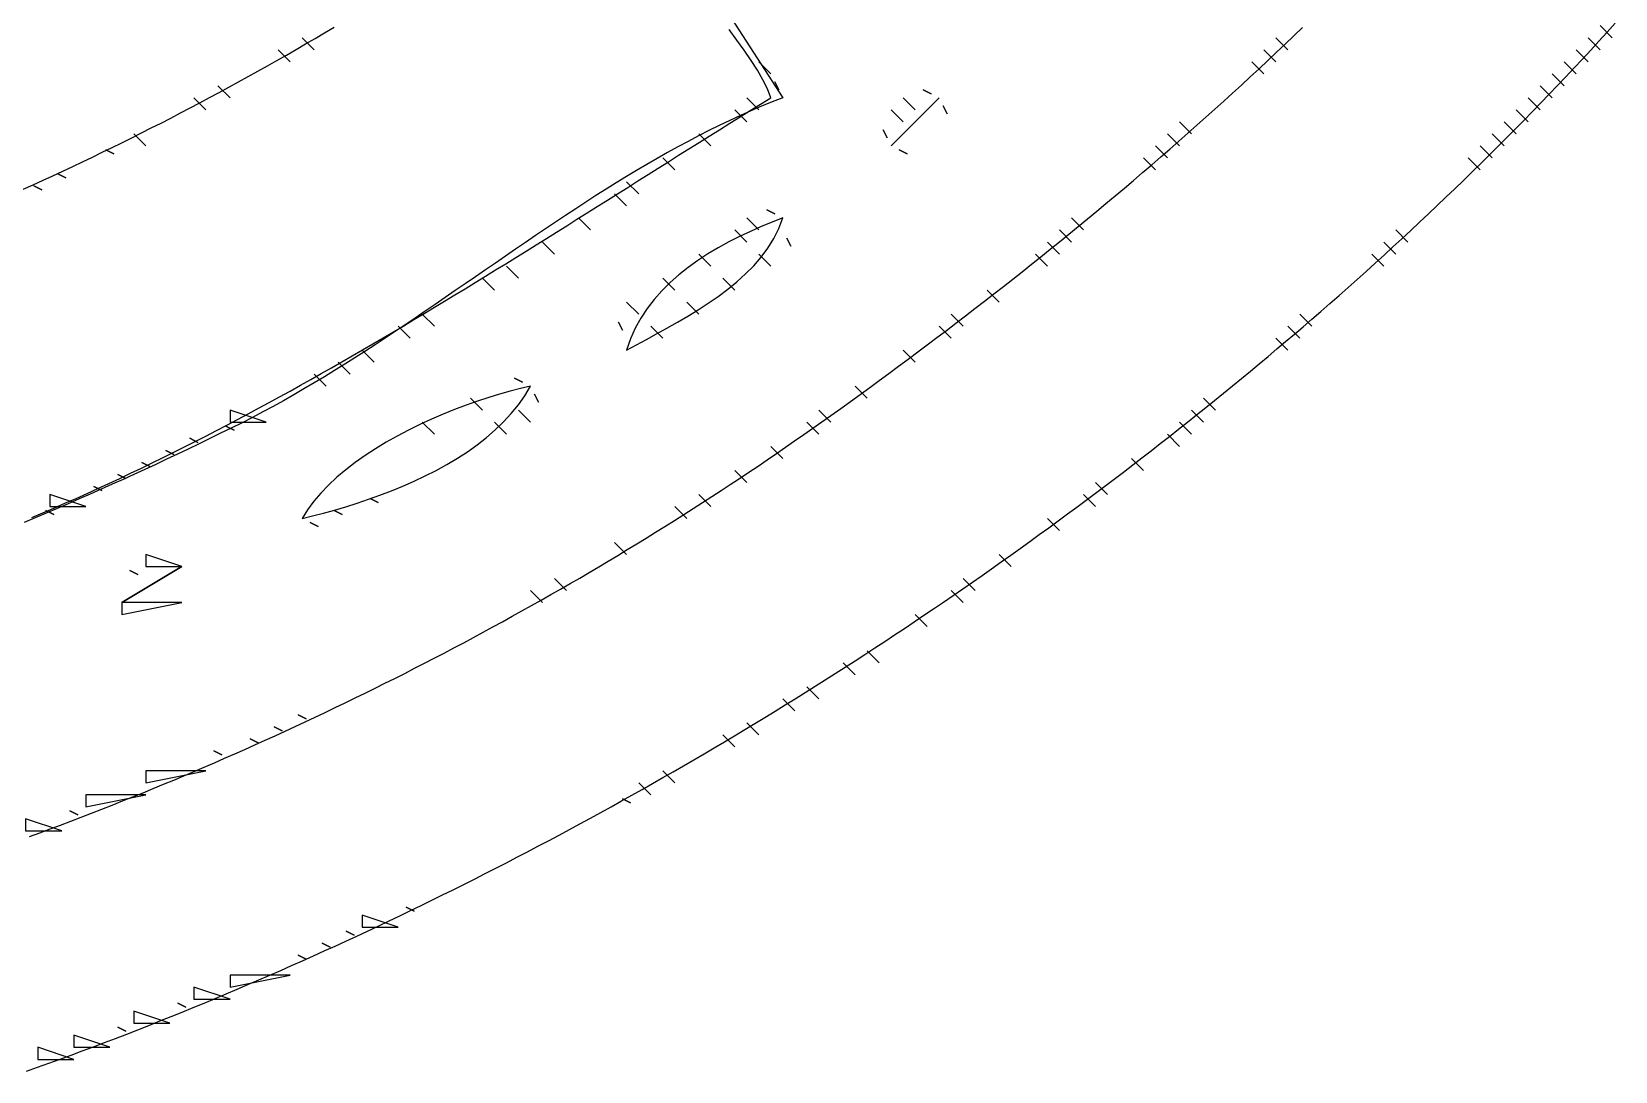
# Model space of a CAD drawing. Extents: x 0 to 1288, y 0 to 860.
# Drawn here: x 443.5 to 575.3, y 203 to 289.5 of the extents above; entities that cross this region are included whole.
import ezdxf

# ---------------------------------------------------------------- set-up
doc = ezdxf.new("R2010")
doc.units = 0
for name, color, linetype in [('C19', 19, 'CONTINUOUS'), ('C250', 250, 'CONTINUOUS'), ('C251', 251, 'CONTINUOUS'), ('C252', 252, 'CONTINUOUS'), ('C253', 253, 'CONTINUOUS'), ('C254', 254, 'CONTINUOUS'), ('C29', 29, 'CONTINUOUS'), ('C37', 37, 'CONTINUOUS'), ('C47', 47, 'CONTINUOUS'), ('C7', 7, 'CONTINUOUS')]:
    doc.layers.add(name, color=color, linetype=linetype)

msp = doc.modelspace()

# ---------------------------------------------------------------- linework, layer by layer
at = {"layer": 'C19'}
for points in [[(443.0673, 203.0022), (443.9981, 203.3348), (444.928, 203.6704), (445.857, 204.0091), (446.785, 204.3507), (447.712, 204.6954), (448.638, 205.043), (449.5631, 205.3937), (450.4872, 205.7473), (451.4102, 206.1038), (452.3323, 206.4633), (453.2532, 206.8258), (454.1732, 207.1911), (455.0921, 207.5594), (456.0099, 207.9305), (456.9267, 208.3046), (457.8423, 208.6815), (458.7569, 209.0612), (459.6703, 209.4438), (460.5827, 209.8293), (461.4938, 210.2176), (462.4039, 210.6087), (463.3127, 211.0025), (464.2204, 211.3992), (465.127, 211.7987), (466.0323, 212.2009), (466.9364, 212.6058), (467.8393, 213.0136), (468.741, 213.424), (469.6414, 213.8371), (470.5406, 214.253), (471.4385, 214.6715), (472.3351, 215.0928), (473.2305, 215.5167), (474.1245, 215.9432), (475.0172, 216.3724), (475.9087, 216.8043), (476.7988, 217.2387), (477.6875, 217.6758), (478.5749, 218.1154), (479.4609, 218.5577), (480.3455, 219.0025), (481.2288, 219.4499), (482.1106, 219.8998), (482.991, 220.3523), (483.8701, 220.8073), (484.7476, 221.2648), (485.6237, 221.7248), (486.4984, 222.1873), (487.3716, 222.6523), (488.2433, 223.1197), (489.1135, 223.5896), (489.9822, 224.0619), (490.8494, 224.5367), (491.7151, 225.0139), (492.5792, 225.4935), (493.4417, 225.9755), (494.3027, 226.4599), (495.1622, 226.9466), (496.02, 227.4357), (496.8763, 227.9272), (497.7309, 228.4209), (498.5839, 228.9171), (499.4353, 229.4155), (500.285, 229.9162), (501.1331, 230.4192), (501.9795, 230.9245), (502.8242, 231.432), (503.6673, 231.9418), (504.5086, 232.4539), (505.3482, 232.9681), (506.1861, 233.4846), (507.0223, 234.0033), (507.8567, 234.5242), (508.6894, 235.0472), (509.5203, 235.5724), (510.3494, 236.0998), (511.1767, 236.6294), (512.0022, 237.161), (512.8259, 237.6948), (513.6477, 238.2307), (514.4678, 238.7687), (515.2859, 239.3087), (516.1022, 239.8509), (516.9167, 240.3951), (517.7292, 240.9413), (518.5398, 241.4896), (519.3486, 242.0399), (520.1554, 242.5922), (520.9603, 243.1466), (521.7632, 243.7029), (522.5642, 244.2612), (523.3632, 244.8214), (524.1602, 245.3837), (524.9553, 245.9478), (525.7483, 246.5139), (526.5394, 247.0819), (527.3284, 247.6518), (528.1153, 248.2236), (528.9003, 248.7973), (529.6831, 249.3729), (530.4639, 249.9503), (531.2426, 250.5295), (532.0192, 251.1106), (532.7938, 251.6935), (533.5662, 252.2783), (534.3364, 252.8648), (535.1045, 253.4531), (535.8705, 254.0432), (536.6343, 254.6351), (537.396, 255.2287), (538.1554, 255.824), (538.9127, 256.4211), (539.6677, 257.0198), (540.4205, 257.6203), (541.1711, 258.2225), (541.9195, 258.8264), (542.6656, 259.4319), (543.4094, 260.0391), (544.151, 260.6479), (544.8902, 261.2584), (545.6272, 261.8704), (546.3618, 262.4841), (547.0941, 263.0994), (547.8241, 263.7163), (548.5518, 264.3347), (549.277, 264.9547), (550, 265.5763), (550.7581, 266.2323), (551.5144, 266.8914), (552.2687, 267.5535), (553.0212, 268.2186), (553.7717, 268.8866), (554.5202, 269.5576), (555.2668, 270.2315), (556.0113, 270.9084), (556.7538, 271.5881), (557.4942, 272.2706), (558.2324, 272.956), (558.9686, 273.6442), (559.7026, 274.3352), (560.4344, 275.029), (561.1641, 275.7255), (561.8914, 276.4247), (562.6166, 277.1266), (563.3394, 277.8312), (564.0599, 278.5384), (564.7781, 279.2483), (565.4939, 279.9607), (566.2074, 280.6758), (566.9184, 281.3934), (567.627, 282.1136), (568.3331, 282.8362), (569.0367, 283.5614), (569.7378, 284.289), (570.4364, 285.0191), (571.1323, 285.7516), (571.8257, 286.4865), (572.5165, 287.2238), (573.2046, 287.9634), (573.89, 288.7054), (574.5727, 289.4497), (575.2527, 290.1962)], [(443.4997, 249.0819), (444.4269, 249.4727), (445.3508, 249.8683), (446.2715, 250.2684), (447.1892, 250.673), (448.1038, 251.0821), (449.0155, 251.4956), (449.9243, 251.9134), (450.8302, 252.3353), (451.7333, 252.7615), (452.6338, 253.1917), (453.5316, 253.6258), (454.4268, 254.0639), (455.3196, 254.5058), (456.2098, 254.9514), (457.0977, 255.4008), (457.9833, 255.8537), (458.8666, 256.3101), (459.7477, 256.7699), (460.6267, 257.2331), (461.5036, 257.6996), (462.3785, 258.1693), (463.2515, 258.6421), (464.1227, 259.118), (464.992, 259.5968), (465.8596, 260.0785), (466.7255, 260.563), (467.5897, 261.0502), (468.4525, 261.5401), (469.3137, 262.0325), (470.1736, 262.5275), (471.0321, 263.0248), (471.8893, 263.5245), (472.7452, 264.0265), (473.6, 264.5306), (474.4537, 265.0369), (475.3064, 265.5451), (476.1581, 266.0553), (477.0089, 266.5674), (477.8589, 267.0812), (478.7081, 267.5968), (479.5566, 268.114), (480.4044, 268.6328), (481.2517, 269.153), (482.0984, 269.6746), (482.9447, 270.1976), (483.7906, 270.7218), (484.6361, 271.2471), (485.4814, 271.7735), (486.3266, 272.301), (487.1715, 272.8293), (488.0165, 273.3585), (488.8614, 273.8885), (489.7064, 274.4192), (490.5515, 274.9504), (491.3967, 275.4822), (492.2423, 276.0145), (493.0882, 276.5472), (493.9344, 277.0801), (494.7811, 277.6133), (495.6283, 278.1466), (496.4761, 278.6799), (497.3246, 279.2133), (498.1737, 279.7466), (499.0236, 280.2797), (499.8743, 280.8125), (500.726, 281.345), (501.5786, 281.8771), (502.4322, 282.4088), (503.287, 282.9398), (504.1428, 283.4702), (505, 284), (504.7125, 284.7325), (504.3334, 285.4973), (503.8758, 286.2907), (503.3527, 287.109), (502.7774, 287.9485), (502.1629, 288.8053), (501.5224, 289.6759)], [(503, 274), (504, 273), (503, 274)], [(497, 250), (498, 249), (497, 250)], [(451.666656, 244.666672), (452.333344, 244.333328), (451.666656, 244.666672)]]:
    msp.add_lwpolyline(points, dxfattribs=at)
at = {"layer": 'C250'}
for points in [[(572, 288), (573, 287), (572, 288)], [(569, 285), (570, 284), (569, 285)], [(565, 281), (566, 280), (565, 281)], [(445.666656, 277.666656), (446.333344, 277.333344), (445.666656, 277.666656)], [(557, 273), (558, 272), (557, 273)], [(501, 269), (502, 268), (501, 269)], [(476, 266), (477, 265), (476, 266)], [(548, 265), (549, 264), (548, 265)], [(467, 261), (468, 260), (467, 261)], [(466, 249), (466.8759, 249.2145), (467.7747, 249.4485), (468.6925, 249.7026), (469.6253, 249.9774), (470.5694, 250.2737), (471.5206, 250.592), (472.4752, 250.9329), (473.4292, 251.2972), (474.3786, 251.6855), (475.3196, 252.0984), (476.2482, 252.5366), (477.1605, 253.0006), (478.0526, 253.4913), (478.9206, 254.0091), (479.7606, 254.5548), (480.5685, 255.1289), (481.3406, 255.7322), (482.0729, 256.3653), (482.7614, 257.0288), (483.4023, 257.7234), (483.9917, 258.4497), (484.5255, 259.2083), (485, 260), (484.1775, 259.8107), (483.3202, 259.591), (482.4331, 259.3416), (481.5211, 259.0629), (480.589, 258.7557), (479.6419, 258.4204), (478.6846, 258.0577), (477.722, 257.6681), (476.7591, 257.2523), (475.8008, 256.8107), (474.852, 256.3441), (473.9176, 255.853), (473.0026, 255.3379), (472.1119, 254.7995), (471.2504, 254.2383), (470.423, 253.655), (469.6346, 253.0501), (468.8902, 252.4241), (468.1947, 251.7778), (467.553, 251.1116), (466.97, 250.4262), (466.4507, 249.7221), (466, 249)], [(538, 256), (539, 255), (538, 256)], [(505, 255), (506, 254), (505, 255)], [(502, 253), (503, 252), (502, 253)], [(535, 254), (536, 253), (535, 254)], [(532, 252), (533, 251), (532, 252)], [(528, 249), (529, 248), (528, 249)], [(524, 246), (525, 245), (524, 246)], [(521, 244), (522, 243), (521, 244)], [(506, 234), (507, 233), (506, 234)], [(465.666656, 232.666672), (466.333344, 232.333328), (465.666656, 232.666672)], [(501, 231), (502, 230), (501, 231)], [(496, 228), (497, 227), (496, 228)], [(492.666656, 225.666672), (493.333344, 225.333328), (492.666656, 225.666672)], [(467.666656, 213.666672), (468.333344, 213.333328), (467.666656, 213.666672)], [(455.666656, 208.666672), (456.333344, 208.333328), (455.666656, 208.666672)], [(447, 206), (447, 205), (450, 205), (447, 206)], [(450.666656, 206.666672), (451.333344, 206.333328), (450.666656, 206.666672)], [(444, 205), (444, 204), (447, 204), (444, 205)]]:
    msp.add_lwpolyline(points, dxfattribs=at)
at = {"layer": 'C251'}
for points in [[(504, 287), (505, 286), (504, 287)], [(570, 286), (571, 285), (570, 286)], [(571, 287), (572, 286), (571, 287)], [(457, 284), (458, 283), (457, 284)], [(515, 280), (519, 284), (515, 280)], [(519.333313, 283.333344), (519.666687, 282.666656), (519.333313, 283.333344)], [(515, 283), (516, 282), (515, 283)], [(539, 282), (540, 281), (539, 282)], [(566, 282), (567, 281), (566, 282)], [(567, 283), (568, 282), (567, 283)], [(538, 281), (539, 280), (538, 281)], [(537, 280), (538, 279), (537, 280)], [(564, 280), (565, 279), (564, 280)], [(496, 279), (497, 278), (496, 279)], [(536, 279), (537, 278), (536, 279)], [(563, 279), (564, 278), (563, 279)], [(443.666656, 276.666656), (444.333344, 276.333344), (443.666656, 276.666656)], [(529, 273), (530, 272), (529, 273)], [(530, 274), (531, 273), (530, 274)], [(528, 272), (529, 271), (528, 272)], [(499, 271), (500, 270), (499, 271)], [(504, 271), (505, 270), (504, 271)], [(483, 270), (484, 269), (483, 270)], [(496, 269), (497, 268), (496, 269)], [(523, 268), (524, 267), (523, 268)], [(493, 267), (494, 266), (493, 267)], [(474, 265), (475, 264), (474, 265)], [(495, 265), (496, 264), (495, 265)], [(519, 265), (520, 264), (519, 265)], [(520, 266), (521, 265), (520, 266)], [(483.666656, 260.666656), (484.333344, 260.333344), (483.666656, 260.666656)], [(512, 260), (513, 259), (512, 260)], [(480, 259), (481, 258), (480, 259)], [(485.333344, 259.333344), (485.666656, 258.666656), (485.333344, 259.333344)], [(476, 257), (477, 256), (476, 257)], [(482, 257), (483, 256), (482, 257)], [(509, 258), (510, 257), (509, 258)], [(452.666656, 253.666672), (453.333344, 253.333328), (452.666656, 253.666672)], [(448.666656, 251.666672), (449.333344, 251.333328), (448.666656, 251.666672)], [(471.666656, 250.666672), (472.333344, 250.333328), (471.666656, 250.666672)], [(444.666656, 249.666672), (445.333344, 249.333328), (444.666656, 249.666672)], [(466.666656, 248.666672), (467.333344, 248.333328), (466.666656, 248.666672)], [(453, 246), (453, 245), (456, 245), (453, 246)], [(451, 242), (456, 245), (451, 242)], [(487, 244), (488, 243), (487, 244)], [(520, 243), (521, 242), (520, 243)], [(517, 241), (518, 240), (517, 241)], [(508, 235), (509, 234), (508, 235)], [(461.666656, 230.666672), (462.333344, 230.333328), (461.666656, 230.666672)], [(448, 226), (448, 225), (453, 226), (448, 226)], [(443, 224), (443, 223), (446, 223), (443, 224)], [(469.666656, 214.666672), (470.333344, 214.333328), (469.666656, 214.666672)], [(465.666656, 212.666672), (466.333344, 212.333328), (465.666656, 212.666672)], [(460, 211), (460, 210), (465, 211), (460, 211)]]:
    msp.add_lwpolyline(points, dxfattribs=at)
at = {"layer": 'C252'}
for points in [[(574, 290), (575, 289), (574, 290)], [(466, 289), (467, 288), (466, 289)], [(547, 289), (548, 288), (547, 289)], [(573, 289), (574, 288), (573, 289)], [(464, 288), (465, 287), (464, 288)], [(546, 288), (547, 287), (546, 288)], [(545, 287), (546, 286), (545, 287)], [(505.333344, 285.333344), (505.666656, 284.666656), (505.333344, 285.333344)], [(517.666687, 284.666656), (518.333313, 284.333344), (517.666687, 284.666656)], [(503, 284), (504, 283), (503, 284)], [(502, 283), (503, 282), (502, 283)], [(452, 281), (453, 280), (452, 281)], [(499, 281), (500, 280), (499, 281)], [(514.333313, 281.333344), (514.666687, 280.666656), (514.333313, 281.333344)], [(449.666656, 279.666656), (450.333344, 279.333344), (449.666656, 279.666656)], [(515.666687, 279.666656), (516.333313, 279.333344), (515.666687, 279.666656)], [(493, 277), (494, 276), (493, 277)], [(489, 274), (490, 273), (489, 274)], [(493, 263), (493.8057, 263.4436), (494.6369, 263.8955), (495.4871, 264.3579), (496.3495, 264.8328), (497.2176, 265.3225), (498.0848, 265.829), (498.9443, 266.3544), (499.7896, 266.901), (500.614, 267.4709), (501.4109, 268.0662), (502.1736, 268.689), (502.8956, 269.3415), (503.5702, 270.0259), (504.1907, 270.7442), (504.7506, 271.4986), (505.2432, 272.2913), (505.6619, 273.1244), (506, 274), (505.1027, 273.6503), (504.1993, 273.2769), (503.2947, 272.8786), (502.394, 272.4539), (501.5022, 272.0016), (500.6243, 271.5203), (499.7654, 271.0087), (498.9303, 270.4654), (498.1243, 269.8892), (497.3522, 269.2786), (496.619, 268.6325), (495.9299, 267.9494), (495.2898, 267.2279), (494.7037, 266.4669), (494.1767, 265.6649), (493.7137, 264.8206), (493.3198, 263.9328), (493, 263)], [(486, 272), (487, 271), (486, 272)], [(506.333344, 272.333344), (506.666656, 271.666656), (506.333344, 272.333344)], [(556, 272), (557, 271), (556, 272)], [(527, 271), (528, 270), (527, 271)], [(555, 271), (556, 270), (555, 271)], [(481, 269), (482, 268), (481, 269)], [(492.333344, 265.333344), (492.666656, 264.666656), (492.333344, 265.333344)], [(549, 266), (550, 265), (549, 266)], [(471, 263), (472, 262), (471, 263)], [(460, 258), (460, 257), (463, 257), (460, 258)], [(484, 258), (485, 257), (484, 258)], [(508, 257), (509, 256), (508, 257)], [(540, 258), (541, 257), (540, 258)], [(456.666656, 255.666672), (457.333344, 255.333328), (456.666656, 255.666672)], [(459.666656, 256.666656), (460.333344, 256.333344), (459.666656, 256.666656)], [(454.666656, 254.666672), (455.333344, 254.333328), (454.666656, 254.666672)], [(450.666656, 252.666672), (451.333344, 252.333328), (450.666656, 252.666672)], [(499, 251), (500, 250), (499, 251)], [(531, 251), (532, 250), (531, 251)], [(468.666656, 249.666672), (469.333344, 249.333328), (468.666656, 249.666672)], [(485, 243), (486, 242), (485, 243)], [(451, 242), (451, 241), (456, 242), (451, 242)], [(513, 238), (514, 237), (513, 238)], [(511, 237), (512, 236), (511, 237)], [(503, 232), (504, 231), (503, 232)], [(463.666656, 231.666672), (464.333344, 231.333328), (463.666656, 231.666672)], [(458.666656, 229.666672), (459.333344, 229.333328), (458.666656, 229.666672)], [(453, 228), (453, 227), (458, 228), (453, 228)], [(494, 227), (495, 226), (494, 227)], [(446.666656, 224.666672), (447.333344, 224.333328), (446.666656, 224.666672)], [(474.666656, 216.666672), (475.333344, 216.333328), (474.666656, 216.666672)], [(457, 210), (457, 209), (460, 209), (457, 210)], [(452, 208), (452, 207), (455, 207), (452, 208)]]:
    msp.add_lwpolyline(points, dxfattribs=at)
at = {"layer": 'C253'}
for points in [[(459, 285), (460, 284), (459, 285)], [(492, 276), (493, 275), (492, 276)], [(504.666656, 274.666656), (505.333344, 274.333344), (504.666656, 274.666656)], [(502, 273), (503, 272), (502, 273)], [(547, 264), (548, 263), (547, 264)], [(541, 259), (542, 258), (541, 259)], [(445, 251), (445, 250), (448, 250), (445, 251)]]:
    msp.add_lwpolyline(points, dxfattribs=at)
at = {"layer": 'C254'}
for points in [[(568, 284), (569, 283), (568, 284)], [(498, 267), (499, 266), (498, 267)]]:
    msp.add_lwpolyline(points, dxfattribs=at)
at = {"layer": 'C29'}
for points in [[(516, 284), (517, 283), (516, 284)], [(516, 263), (517, 262), (516, 263)]]:
    msp.add_lwpolyline(points, dxfattribs=at)
at = {"layer": 'C37'}
for points in [[(539, 257), (540, 256), (539, 257)], [(471, 216), (471, 215), (474, 215), (471, 216)]]:
    msp.add_lwpolyline(points, dxfattribs=at)
at = {"layer": 'C47'}
msp.add_lwpolyline([(469, 262), (470, 261), (469, 262)], dxfattribs=at)
at = {"layer": 'C7'}
for points in [[(495, 301), (506, 284), (505.1087, 283.6536), (504.2213, 283.2919), (503.3376, 282.9154), (502.4576, 282.5247), (501.5811, 282.1203), (500.7079, 281.7027), (499.8379, 281.2725), (498.971, 280.8301), (498.107, 280.3762), (497.2459, 279.9112), (496.3874, 279.4357), (495.5315, 278.9501), (494.6781, 278.4551), (493.8269, 277.9512), (492.9778, 277.4388), (492.1308, 276.9186), (491.2857, 276.391), (490.4423, 275.8565), (489.6006, 275.3158), (488.7603, 274.7693), (487.9214, 274.2176), (487.0837, 273.6612), (486.2471, 273.1006), (485.4115, 272.5364), (484.5767, 271.969), (483.7426, 271.3991), (482.9091, 270.8271), (482.076, 270.2536), (481.2432, 269.6791), (480.4105, 269.1041), (479.5779, 268.5292), (478.7452, 267.9549), (477.9123, 267.3817), (477.0789, 266.8101), (476.2451, 266.2407), (475.4107, 265.6741), (474.5755, 265.1107), (473.7394, 264.551), (472.9022, 263.9957), (472.0639, 263.4452), (471.2243, 262.9), (470.3833, 262.3607), (469.5407, 261.8279), (468.6965, 261.302), (467.8504, 260.7836), (467.0023, 260.2732), (466.1522, 259.7713), (465.2998, 259.2785), (464.4451, 258.7953), (463.5879, 258.3222), (462.728, 257.8598), (461.8654, 257.4086), (461, 256.9691), (460.1078, 256.5249), (459.2141, 256.0838), (458.3189, 255.6457), (457.422, 255.2107), (456.5236, 254.7788), (455.6237, 254.3499), (454.7223, 253.9241), (453.8193, 253.5013), (452.9149, 253.0816), (452.0089, 252.665), (451.1015, 252.2515), (450.1926, 251.8411), (449.2823, 251.4338), (448.3705, 251.0296), (447.4573, 250.6286), (446.5427, 250.2306), (445.6266, 249.8358), (444.7092, 249.4441), (443.7904, 249.0555), (442.8702, 248.6701)], [(442.7923, 276.3846), (443.6193, 276.7587), (444.4452, 277.1359), (445.27, 277.5161), (446.0937, 277.8994), (446.9162, 278.2857), (447.7375, 278.6751), (448.5576, 279.0676), (449.3766, 279.4631), (450.1944, 279.8616), (451.011, 280.2632), (451.8264, 280.6679), (452.6405, 281.0756), (453.4535, 281.4864), (454.2652, 281.9003), (455.0756, 282.3172), (455.8848, 282.7371), (456.6927, 283.1601), (457.4994, 283.5862), (458.3048, 284.0154), (459.1089, 284.4476), (459.9116, 284.8829), (460.7131, 285.3212), (461.5132, 285.7626), (462.3121, 286.2071), (463.1095, 286.6546), (463.9057, 287.1052), (464.7004, 287.5589), (465.4938, 288.0156), (466.2859, 288.4754), (467.0765, 288.9383), (467.8657, 289.4042), (468.6536, 289.8732)], [(443.3161, 222.5291), (444.1804, 222.8482), (445.0436, 223.1699), (445.9058, 223.4944), (446.7669, 223.8215), (447.627, 224.1512), (448.486, 224.4836), (449.344, 224.8187), (450.2008, 225.1565), (451.0566, 225.4969), (451.9112, 225.84), (452.7647, 226.1858), (453.6172, 226.5342), (454.4684, 226.8853), (455.3186, 227.239), (456.1676, 227.5955), (457.0154, 227.9546), (457.8621, 228.3163), (458.7076, 228.6808), (459.5519, 229.0479), (460.3951, 229.4177), (461.237, 229.7901), (462.0778, 230.1653), (462.9173, 230.5431), (463.7556, 230.9235), (464.5927, 231.3067), (465.4285, 231.6925), (466.2631, 232.081), (467.0964, 232.4722), (467.9285, 232.866), (468.7593, 233.2625), (469.5888, 233.6617), (470.4171, 234.0636), (471.244, 234.4681), (472.0696, 234.8754), (472.8939, 235.2853), (473.7169, 235.6978), (474.5386, 236.1131), (475.3589, 236.531), (476.1779, 236.9516), (476.9955, 237.3749), (477.8118, 237.8009), (478.6267, 238.2296), (479.4402, 238.6609), (480.2523, 239.0949), (481.063, 239.5316), (481.8723, 239.971), (482.6802, 240.4131), (483.4866, 240.8578), (484.2917, 241.3052), (485.0953, 241.7554), (485.8974, 242.2081), (486.6981, 242.6636), (487.4974, 243.1218), (488.2951, 243.5827), (489.0914, 244.0462), (489.8862, 244.5124), (490.6795, 244.9813), (491.4712, 245.4529), (492.2615, 245.9272), (493.0502, 246.4042), (493.8374, 246.8839), (494.6231, 247.3662), (495.4072, 247.8513), (496.1898, 248.339), (496.9708, 248.8294), (497.7502, 249.3225), (498.528, 249.8183), (499.3043, 250.3168), (500.0789, 250.818), (500.852, 251.3219), (501.6234, 251.8285), (502.3932, 252.3378), (503.1613, 252.8497), (503.9279, 253.3644), (504.6927, 253.8817), (505.4559, 254.4018), (506.2175, 254.9245), (506.9774, 255.4499), (507.7356, 255.9781), (508.4921, 256.5089), (509.2469, 257.0424), (510, 257.5787), (510.8059, 258.156), (511.611, 258.7354), (512.4151, 259.3168), (513.2183, 259.9004), (514.0204, 260.486), (514.8215, 261.0737), (515.6215, 261.6635), (516.4203, 262.2554), (517.218, 262.8495), (518.0145, 263.4457), (518.8098, 264.044), (519.6039, 264.6445), (520.3966, 265.2472), (521.188, 265.852), (521.9781, 266.459), (522.7667, 267.0683), (523.554, 267.6797), (524.3398, 268.2934), (525.1241, 268.9092), (525.9068, 269.5274), (526.688, 270.1477), (527.4676, 270.7704), (528.2456, 271.3953), (529.0219, 272.0224), (529.7965, 272.6519), (530.5693, 273.2837), (531.3404, 273.9178), (532.1097, 274.5542), (532.8772, 275.1929), (533.6428, 275.834), (534.4065, 276.4774), (535.1683, 277.1232), (535.9281, 277.7714), (536.6859, 278.4219), (537.4416, 279.0749), (538.1953, 279.7302), (538.9469, 280.388), (539.6963, 281.0482), (540.4435, 281.7108), (541.1886, 282.3758), (541.9314, 283.0433), (542.6719, 283.7133), (543.4102, 284.3858), (544.146, 285.0607), (544.8795, 285.7382), (545.6106, 286.4181), (546.3393, 287.1006), (547.0654, 287.7855), (547.7891, 288.4731), (548.5102, 289.1631), (549.2287, 289.8558)], [(492, 247), (493, 246), (492, 247)]]:
    msp.add_lwpolyline(points, dxfattribs=at)

doc.saveas('drawing.dxf')
